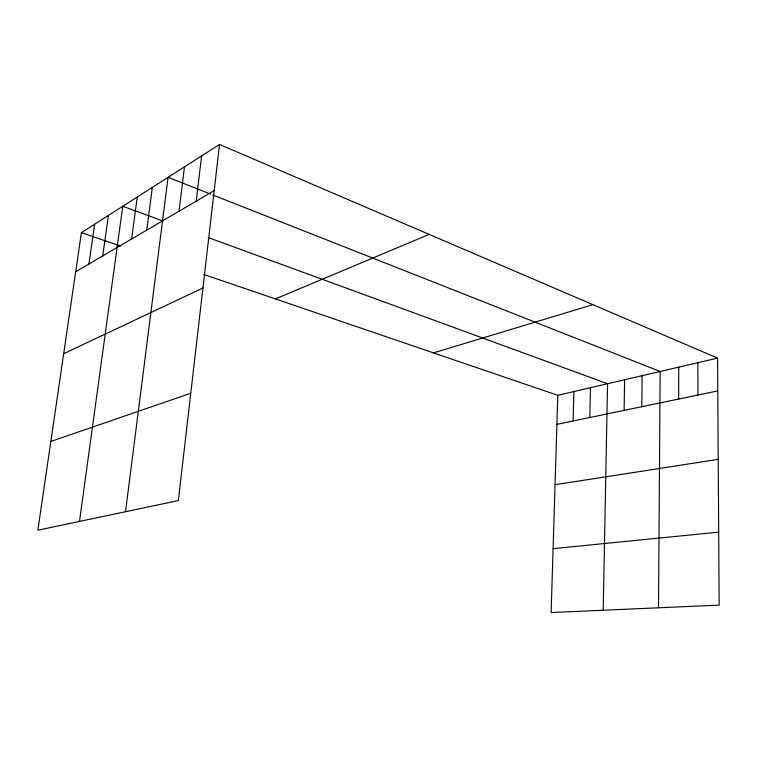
<?xml version="1.0" encoding="UTF-8"?>
<svg xmlns="http://www.w3.org/2000/svg" width="757" height="757" viewBox="0 0 757 757"><rect width="100%" height="100%" fill="white"/><g stroke="black" fill="none" stroke-linecap="round" stroke-linejoin="round"><path stroke-width="1.14" d="M678.641 399.062L678.726 367.164M658.495 607.805L660.151 371.488L212.689 194.918M641.766 406.717L642.116 375.68M624.118 410.389L624.591 379.759M603.206 610.246L607.549 383.733L208.203 237.547M589.807 417.514L590.488 387.698M573.115 420.977L573.91 391.558M203.926 274.517L557.786 395.315L551.134 612.545L719.15 605.127L717.57 358.118L219.53 144.455L81.396 232.692L37.85 530.203L178.349 500.585L219.53 144.455M196.205 201.173L201.617 155.895M179.002 211.25L184.49 166.833M125.53 511.723L168.082 177.318L210.55 194.076M146.754 230.137L152.346 187.367M131.623 238.994L137.254 197.009M79.494 521.422L122.766 206.264L163.067 221.016M102.734 255.923L108.421 215.433M88.938 264.004L94.644 224.233M75.681 271.772L214.184 190.632M63.692 353.68L202.933 288.01M275.406 298.92L429.162 234.386M50.842 441.473L190.755 393.262M433.468 352.876L592.949 304.655M557.786 395.315L717.57 358.118M556.897 424.346L717.778 390.934M555.051 484.707L718.223 459.338M553.093 548.664L718.686 532.133M81.396 232.692L120.486 246.034M697.859 362.707L697.916 395.059"/></g></svg>
